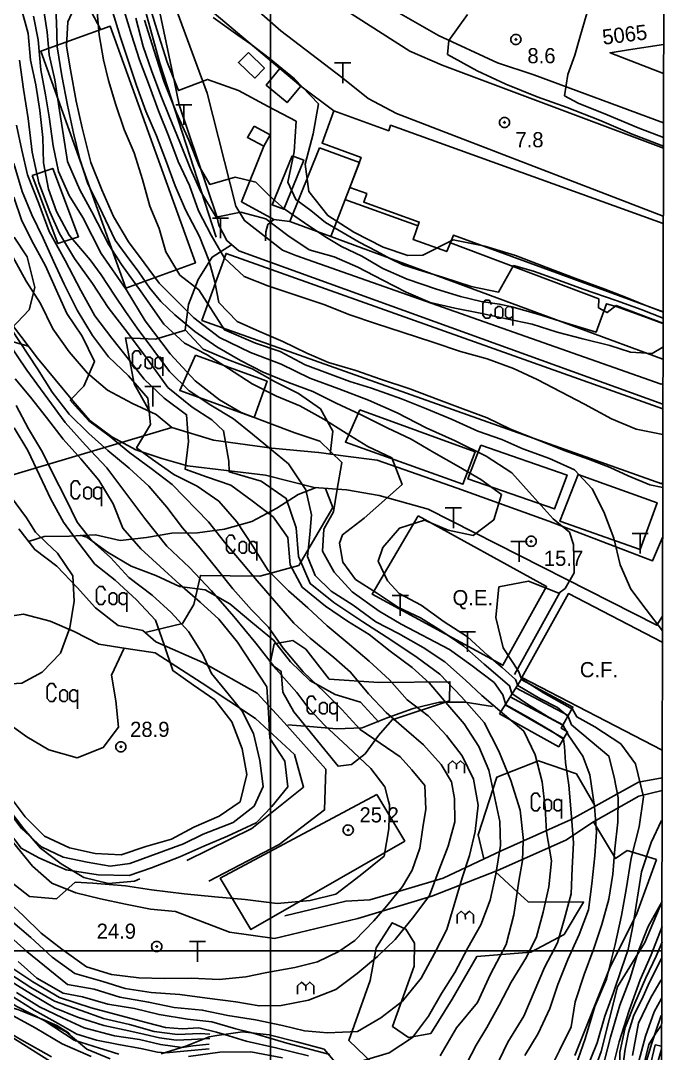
# Model space of a CAD drawing. Extents: x 555347 to 556479, y 8560498 to 8561653.
# Drawn here: x 556350.5 to 556478.4, y 8561179.7 to 8561384.2 of the extents above; entities that cross this region are included whole.
import ezdxf

# ---------------------------------------------------------------- set-up
doc = ezdxf.new("R2010")
doc.units = 0
doc.header["$MEASUREMENT"] = 0
for name, color, linetype in [('10', 24, 'CONTINUOUS'), ('12', 3, 'CONTINUOUS'), ('14', 3, 'CONTINUOUS'), ('17', 6, 'CONTINUOUS'), ('21', 4, 'CONTINUOUS'), ('30', 2, 'CONTINUOUS'), ('31', 255, 'CONTINUOUS'), ('37', 255, 'CONTINUOUS'), ('38', 255, 'CONTINUOUS'), ('4', 255, 'CONTINUOUS'), ('43', 212, 'CONTINUOUS'), ('44', 255, 'CONTINUOUS'), ('5', 1, 'CONTINUOUS'), ('50', 255, 'CONTINUOUS'), ('6', 2, 'CONTINUOUS'), ('7', 42, 'CONTINUOUS'), ('8', 212, 'CONTINUOUS')]:
    doc.layers.add(name, color=color, linetype=linetype)

# ---------------------------------------------------------------- blocks, each defined once
blk = doc.blocks.new('COD007', base_point=(556370.32, 8561240.38))
at = {"layer": '4'}
for points in [[(556370.316, 8561241.3956), (556370.5168, 8561241.3792), (556370.7156, 8561241.318), (556370.9212, 8561241.2012), (556371.1236, 8561241.0072), (556371.2452, 8561240.7848), (556371.3152, 8561240.5864), (556371.3332, 8561240.3828), (556371.314, 8561240.188), (556371.2436, 8561239.9836), (556371.1232, 8561239.7764), (556370.9232, 8561239.5776), (556370.718, 8561239.4492), (556370.5176, 8561239.396), (556370.3128, 8561239.3792), (556370.108, 8561239.3984), (556369.9132, 8561239.4596), (556369.7048, 8561239.5812), (556369.5112, 8561239.7812), (556369.3808, 8561239.9844), (556369.3248, 8561240.184), (556369.3128, 8561240.386), (556369.3268, 8561240.5876), (556369.38, 8561240.79), (556369.5116, 8561240.9964), (556369.7064, 8561241.1968), (556369.9148, 8561241.3292), (556370.1204, 8561241.3896)], [(556370.32, 8561240.18), (556370.12, 8561240.38), (556370.32, 8561240.58), (556370.52, 8561240.38)]]:
    blk.add_lwpolyline(points, close=True, dxfattribs=at)
blk = doc.blocks.new('COD141', base_point=(556437.78, 8561412.9))
at = {"layer": '30'}
blk.add_line((556440.78, 8561414.15), (556440.78, 8561410.4), dxfattribs=at)
blk.add_lwpolyline([(556436.53, 8561412.691667), (556436.03, 8561411.858333), (556435.28, 8561411.858333), (556434.78, 8561412.483333), (556434.78, 8561414.775), (556435.28, 8561415.4), (556436.03, 8561415.4), (556436.53, 8561414.566667)], dxfattribs=at)
for points in [[(556437.28, 8561413.733333), (556437.28, 8561412.275), (556437.78, 8561411.858333), (556438.405, 8561411.858333), (556438.78, 8561412.275), (556438.78, 8561413.733333), (556438.28, 8561414.15), (556437.78, 8561414.15)], [(556439.28, 8561413.733333), (556439.78, 8561414.15), (556440.28, 8561414.15), (556440.78, 8561413.733333), (556440.78, 8561412.275), (556440.28, 8561411.858333), (556439.78, 8561411.858333), (556439.28, 8561412.275)]]:
    blk.add_lwpolyline(points, close=True, dxfattribs=at)
blk = doc.blocks.new('COD140', base_point=(555924.61, 8561329.59))
at = {"layer": '30'}
blk.add_lwpolyline([(555923.01, 8561327.89), (555923.01, 8561329.59), (555923.81, 8561330.298333), (555924.607333, 8561329.587167), (555924.61, 8561328.74), (555924.607333, 8561329.587167), (555925.41, 8561330.298333), (555926.207333, 8561329.587167), (555926.21, 8561327.89)], dxfattribs=at)
blk = doc.blocks.new('COD013', base_point=(555984.05, 8561208.14))
at = {"layer": '50'}
for p, q in [((555985.645993, 8561212.14), (555982.445993, 8561212.14)), ((555984.0524, 8561212.1364), (555984.0524, 8561208.1444))]:
    blk.add_line(p, q, dxfattribs=at)

msp = doc.modelspace()

# ---------------------------------------------------------------- linework, layer by layer
at = {"layer": '10'}
for points in [[(556401.85, 8561374.71, 11.57), (556385.07, 8561388.89, 9.96), (556379.62, 8561393.06, 10.08), (556373.54, 8561392.14, 9.97), (556378.05, 8561375.77, 9.82), (556389.19, 8561341.34, 12.27)], [(556412.52, 8561366.32, 11.48), (556406.01, 8561371.19, 11.62)], [(556398.65, 8561359.33, 11.9), (556394.21, 8561348.33, 11.57), (556400.63, 8561344.83, 11.61)], [(556457.3, 8561270.91, 15.92), (556448.34, 8561254.73, 16.18)]]:
    msp.add_polyline3d(points, dxfattribs=at)
at = {"layer": '12'}
for points in [[(556477.74, 8561312.35), (556477.39, 8561312.22), (556404.99, 8561337.66), (556402.34, 8561338.73), (556394.79, 8561344.6), (556393.12, 8561347.43), (556387.4, 8561369.84), (556378.49, 8561394.03), (556379.9, 8561396.82), (556382.97, 8561398.74), (556390.74, 8561392.16), (556402.01, 8561382.18), (556414.3, 8561372.79), (556419.33, 8561368.79), (556424.92, 8561365.8), (556477.81, 8561345.47)], [(556477.84, 8561363.93), (556452.15, 8561373.43), (556444.97, 8561375.85), (556433.28, 8561381.26), (556421.7, 8561387.84)], [(556414.23, 8561386.67), (556427.6, 8561378.17), (556433.97, 8561375.4), (556477.83, 8561358.94)], [(556477.86, 8561373.75), (556467.29, 8561377.82), (556470.92, 8561378.39), (556477.88, 8561379.45)], [(556477.75, 8561317.16), (556411.93, 8561341.45)], [(556477.64, 8561266.25), (556476.57, 8561264.46), (556431.25, 8561287.42), (556421.53, 8561290.17), (556415.04, 8561291.27), (556408.61, 8561291.73)]]:
    msp.add_lwpolyline(points, dxfattribs=at)
for points in [[(556377.26, 8561389.6, 8.73), (556380.87, 8561372.35, 8.88), (556381.89, 8561367.52, 9.1), (556389.34, 8561345.42, 10.88), (556389.72, 8561343.69, 11.1), (556391.29, 8561340.65, 11.37), (556393.68, 8561338.61, 0), (556477.73, 8561308.22, 0)], [(556414.69, 8561348.75, 7.86), (556429.06, 8561343.62, 7.86)], [(556435.62, 8561340.21, 8.58), (556465.02, 8561329.08, 10.07), (556464.96, 8561327.33, 10.66), (556466.7, 8561326.38, 10.74), (556468.47, 8561327.8, 10.74), (556477.76, 8561324.26, 0)], [(556409.56, 8561298.66, 18.2), (556414.85, 8561297.97, 17.9), (556421.13, 8561297.14, 17.76), (556436.97, 8561291.62, 16.2), (556455.11, 8561285.07, 16.16), (556475.67, 8561277.2, 14.67), (556477.68, 8561281.86, 0)]]:
    msp.add_polyline3d(points, dxfattribs=at)
at = {"layer": '14'}
for points in [[(556477.58, 8561234.25), (556472.92, 8561233.36), (556459.54, 8561226.01), (556445.67, 8561219.81), (556434.19, 8561214.37), (556423.77, 8561211.26), (556419.67, 8561210.07), (556414.93, 8561209.8), (556402.82, 8561206.91)], [(556477.57, 8561231.72), (556472.95, 8561230.6), (556464, 8561225.5), (556458.5, 8561221.92), (556444.98, 8561215.92), (556431.96, 8561210.82), (556417.28, 8561206.41), (556400.76, 8561202.42), (556391.88, 8561203.66), (556381.17, 8561207.79), (556376.18, 8561208.25), (556371.25, 8561209.22), (556366.3, 8561210.31), (556361.4, 8561211.49), (556356.63, 8561213.41), (556352.8, 8561216.75), (556349.04, 8561221.4)], [(556477.53, 8561209.65), (556474.15, 8561201.61), (556468.76, 8561192.86), (556465.48, 8561180.03), (556457.6, 8561158.33), (556450.55, 8561147.36), (556446.4, 8561140.83)]]:
    msp.add_lwpolyline(points, dxfattribs=at)
for points in [[(556319.86, 8561407.8, 24.9), (556325.57, 8561407.75, 23.67), (556330.69, 8561408.26, 22.59), (556335.81, 8561408.19, 21.92), (556341.03, 8561407.76, 20.79), (556346.15, 8561406.11, 19.14), (556350.7, 8561403.58, 17.7), (556354.66, 8561400.15, 16.09), (556358.4, 8561396.18, 15.22), (556361.72, 8561391.69, 15.09), (556363.81, 8561387.15, 14.87), (556366.34, 8561382.4, 14.1)], [(556411.78, 8561298.37, 17.73), (556412.3, 8561302.86, 17.06), (556409.88, 8561307.33, 16.37), (556405.55, 8561310.34, 16.56), (556400.8, 8561312.72, 16.56), (556396.36, 8561315.21, 16.26), (556391.48, 8561317.1, 16.22), (556386.62, 8561319.14, 16.06), (556383.04, 8561322.98, 15.86), (556383.7, 8561327.99, 15.5), (556385.61, 8561332.93, 14.39), (556388.42, 8561337.37, 13.15), (556392.26, 8561339.82, 12.4)], [(556348.89, 8561337.43, 24.78), (556351.55, 8561332.57, 24.44), (556354.41, 8561328.17, 23.64), (556356.84, 8561323.19, 23.42), (556360.07, 8561318.57, 23.24), (556363.71, 8561314.39, 23.04), (556367.68, 8561311.04, 22.63), (556372.6, 8561308.35, 22.1), (556377.3, 8561306.19, 21.93), (556380.41, 8561303.61, 22.13), (556329.56, 8561288.52, 28.97)], [(556408.61, 8561291.73, 18.48), (556398.97, 8561294.21, 19.98), (556383.5, 8561296.03, 20.54), (556378.45, 8561297.5, 21.44), (556373.29, 8561299.18, 21.74), (556368.51, 8561301.79, 22.32), (556364.2, 8561305.01, 22.79), (556360.77, 8561308.9, 23.2), (556357.27, 8561313.13, 23.54), (556353.82, 8561317.38, 23.67), (556350.48, 8561321.73, 23.84), (556347.36, 8561325.8, 24.02)], [(556409.49, 8561298.67, 20.54), (556400.21, 8561299.54, 19.74), (556388.68, 8561301.09, 21.16), (556380.41, 8561303.61, 22.13)], [(556352, 8561281.07, 29.1), (556355.1, 8561282, 28.74), (556360.14, 8561282.12, 27.95), (556365.3, 8561282.34, 27.17), (556370.21, 8561281.23, 26.34), (556375.38, 8561281.84, 25.53), (556380.44, 8561282.68, 24.5), (556385.51, 8561282.76, 24.24), (556390.84, 8561283.49, 22.23), (556396.28, 8561285, 20.92), (556401.22, 8561287.64, 20.49), (556405.46, 8561290.38, 19.9), (556409.04, 8561291.74, 17.86)], [(556350.1, 8561283.55, 29.19), (556353.26, 8561279.44, 29.15), (556357.63, 8561276.14, 29.02), (556361.63, 8561271.92, 28.93), (556365.29, 8561267.89, 28.77), (556369.78, 8561264.43, 28.57), (556374.7, 8561263.39, 28.34), (556377.28, 8561261.18, 28.4), (556386.57, 8561257.09, 28.17), (556397.31, 8561251.02, 27.05), (556402.68, 8561245.18, 26.11), (556410.92, 8561235.93, 25.66), (556410.69, 8561227.89, 25.26), (556401.68, 8561221.05, 25.04), (556387.73, 8561213.78, 24.92)], [(556421.45, 8561245.26, 22.52), (556417.84, 8561249.21, 23.03), (556412.78, 8561250.77, 23.92), (556407.76, 8561253.51, 24.43), (556403.95, 8561257.24, 24.75), (556400.56, 8561261.49, 25.09), (556396.11, 8561265.23, 25.38), (556391.94, 8561268.68, 25.33), (556387.03, 8561271.44, 25.62), (556381.95, 8561272.11, 26.32), (556377.22, 8561274.31, 26.5), (556372.37, 8561276.17, 26.92), (556367.68, 8561278.91, 27.1), (556363.59, 8561281.92, 27.15), (556362.24, 8561282.28, 26.87)], [(556345.66, 8561265.89, 29.29), (556351.03, 8561266.65, 29.17), (556356.34, 8561265.27, 29.13), (556361.09, 8561263.21, 29.12), (556365.92, 8561260.71, 29.03), (556371.37, 8561259.88, 28.39), (556377.1, 8561259.02, 28.22), (556386.46, 8561253.02, 27.35), (556396.98, 8561246.01, 26.67), (556404.75, 8561238.85, 25.94), (556406.52, 8561232.42, 25.31), (556396.25, 8561224.23, 25.35), (556383.36, 8561217.9, 25.85)], [(556443.96, 8561248.39, 18.96), (556438.58, 8561249.21, 20.28), (556433.49, 8561249.23, 21.1), (556428.26, 8561247.95, 22.74), (556423.07, 8561246.12, 23.62), (556418.11, 8561244.16, 24.95), (556413.09, 8561243.92, 24.9), (556407.71, 8561244.42, 25.55), (556403.41, 8561244.73, 25.85)], [(556374.06, 8561214.25, 25.46), (556373, 8561213.8, 25.3), (556367.85, 8561213.33, 25.32), (556362.95, 8561214.51, 25.39), (556358.46, 8561217.22, 25.52), (556354.38, 8561220.3, 25.8), (556351.08, 8561224.11, 26.18), (556348.06, 8561228.13, 26.79)]]:
    msp.add_polyline3d(points, dxfattribs=at)
at = {"layer": '17'}
msp.add_polyline3d([(556445.34, 8561246.92, 19.11), (556457.09, 8561240.38, 19.08), (556458.86, 8561243.35, 18.88), (556457.57, 8561244.1, 17.99), (556459.92, 8561248.24, 15.55), (556449.64, 8561253.7, 15.77)], close=True, dxfattribs=at)
for points in [[(556458.98, 8561246.58, 15.77), (556448.62, 8561252.09, 15.77)], [(556446.49, 8561248.73, 15.77), (556458.09, 8561242.06, 15.77)], [(556447.46, 8561250.26, 15.77), (556457.91, 8561244.69, 15.77)]]:
    msp.add_polyline3d(points, dxfattribs=at)
at = {"layer": '21'}
msp.add_lwpolyline([(556477.59, 8561239.71), (556449.8, 8561254.08), (556459.03, 8561270.72), (556477.63, 8561261.11)], dxfattribs=at)
msp.add_polyline3d([(556429.21, 8561286.11, 15.74), (556454.68, 8561272.13, 15.35), (556446.05, 8561256.53, 15.4), (556420.1, 8561270.64, 15.53)], close=True, dxfattribs=at)
at = {"layer": '30'}
msp.add_lwpolyline([(556375.16, 8561263.04), (556382.53, 8561264.83), (556384.75, 8561268.55), (556386.08, 8561274.33), (556397.86, 8561274.18), (556405.57, 8561276.28), (556412.35, 8561287.76), (556410.89, 8561291.57)], dxfattribs=at)
for points in [[(556403.8, 8561344.41, 12.3), (556400.63, 8561344.83, 11.61), (556399.42, 8561343.84, 11.61), (556399.02, 8561342.39, 11.62), (556399, 8561340.6, 11.66)], [(556352.01, 8561319.74, 24.04), (556346.61, 8561321.24, 25.67), (556338.85, 8561328.47, 27.94), (556335.26, 8561331.99, 28.32), (556330.22, 8561330.72, 29.48), (556325.84, 8561327.99, 29.65), (556322.16, 8561326.12, 29.55)], [(556383.14, 8561322.88, 16.85), (556377.19, 8561321.12, 18.25), (556371.23, 8561321.37, 20.1), (556372.94, 8561312.28, 21.7), (556375.41, 8561307.9, 21.97), (556376.14, 8561306.62, 21.68)], [(556370.99, 8561259.94, 28.95), (556368.48, 8561254.56, 29.04), (556369.32, 8561249.5, 29.08), (556369.85, 8561244.27, 29.17), (556366.84, 8561240.25, 29.25), (556361.63, 8561238.21, 29.25), (556356.06, 8561239.77, 29.24), (556351.66, 8561242.36, 29.12), (556347.44, 8561245.39, 29), (556342.9, 8561247.67, 28.94), (556340.99, 8561249.54, 28.63)], [(556442.23, 8561218.18, 21.21), (556441.13, 8561222.92, 22.84), (556444.83, 8561234.37, 22.81), (556453.07, 8561237.59, 21.25), (556460.62, 8561235.01, 19.56), (556464.32, 8561228.63, 16.81)], [(556464, 8561225.5, 16.54), (556468.35, 8561218.26, 16.49), (556470.67, 8561219.85, 16.36), (556476.47, 8561218.09, 15.96)], [(556476.47, 8561218.09, 15.96), (556472.58, 8561207.38, 15.06), (556467.25, 8561196.64, 15.59), (556460.29, 8561179.28, 15.67)], [(556423.54, 8561174.47, 19.8), (556415.49, 8561182.23, 22.57), (556419.71, 8561194.08, 23.11), (556420.93, 8561200.57, 0), (556424.09, 8561205.55, 23.43), (556426.77, 8561204.27, 0), (556428.5, 8561201.53, 0), (556428.48, 8561196.94, 22.54), (556424.14, 8561185, 22.18), (556427.33, 8561182.8, 0), (556431.74, 8561183.61, 21.46), (556435.95, 8561190.42, 0), (556440.89, 8561198.86, 21.31), (556451.59, 8561199.71, 20.24), (556458.15, 8561203.22, 19.48), (556462.04, 8561209.62, 19.96), (556451.01, 8561209.71, 20.77), (556448.09, 8561212.36, 20.96), (556444.48, 8561215.72, 20.96)]]:
    msp.add_polyline3d(points, dxfattribs=at)
msp.add_polyline3d([(556400.72, 8561260.79, 25.7), (556399.9, 8561256.91, 25.79), (556402.08, 8561255.3, 26), (556402.44, 8561251.19, 0), (556404.61, 8561247.3, 26.01), (556413.37, 8561236.54, 25.89), (556416.05, 8561236.9, 0), (556418.76, 8561239.01, 0), (556421.38, 8561242.63, 0), (556424.06, 8561245.74, 24.53), (556435.45, 8561249.48, 21.78), (556435.52, 8561253.27, 21.2), (556421.44, 8561253.11, 24.38), (556411.63, 8561253.76, 25.41), (556406.97, 8561259.75, 25.4), (556404.41, 8561261.46, 0)], close=True, dxfattribs=at)
at = {"layer": '31'}
for points in [[(556477.57, 8561201.7, 13.2), (556476.38, 8561198.93, 0), (556474.37, 8561194.63, 13.06), (556472.2, 8561189.61, 13.02), (556470.24, 8561184.81, 12.89), (556469.19, 8561179.83, 12.73), (556469.18, 8561174.63, 12.62)], [(556368.21, 8561178.57, 13.34), (556363.55, 8561180.51, 13.65), (556359.48, 8561183.91, 14.82), (556354.86, 8561186.39, 15.37), (556349.88, 8561188.33, 15.37), (556344.65, 8561189.78, 14.74), (556340.02, 8561192.43, 13.73), (556335.56, 8561195.92, 13.27), (556331.1, 8561198.77, 12.64), (556325.64, 8561199.78, 12.6), (556320.45, 8561200.68, 12.62), (556315.27, 8561199.49, 10.7), (556310.31, 8561198.86, 9.17)], [(556413.86, 8561176.67, 20.87), (556410.6, 8561180.51, 21.39), (556405.19, 8561181.94, 21.88), (556399.71, 8561183.37, 21.7), (556394.41, 8561183.93, 21.09), (556389.33, 8561183.2, 19.45), (556387.84, 8561182.97, 3.12), (556383.18, 8561181.11, 18.5), (556378.32, 8561179.6, 17)]]:
    msp.add_polyline3d(points, dxfattribs=at)
at = {"layer": '37'}
msp.add_polyline3d([(556421.07, 8561230.97, 25.11), (556390, 8561214.37, 25.12), (556396.11, 8561204.18, 25.03), (556426.59, 8561221.71, 24.99)], close=True, dxfattribs=at)
for points in [[(556310.31, 8561198.86, 9.17), (556314.14, 8561196.67, 4.37), (556319.49, 8561195.32, 4.37), (556324.75, 8561194.73, 4.34), (556330.19, 8561193.76, 4.27), (556334.97, 8561191.66, 3.93), (556338.92, 8561188.49, 3.54), (556343.02, 8561185.54, 3.45), (556347.77, 8561183.48, 3.19), (556352.27, 8561180.67, 2.87), (556356.91, 8561177.76, 2.88)], [(556473.68, 8561176.37, 7.36), (556474.93, 8561181.44, 7.36), (556476.33, 8561183.65, 0), (556477.48, 8561185.27, 0)]]:
    msp.add_polyline3d(points, dxfattribs=at)
at = {"layer": '43'}
for points in [[(556477.74, 8561312.35), (556477.39, 8561312.22), (556404.99, 8561337.66), (556402.34, 8561338.73), (556394.79, 8561344.6), (556393.12, 8561347.43), (556387.4, 8561369.84), (556378.49, 8561394.03), (556379.9, 8561396.82), (556382.97, 8561398.74), (556390.74, 8561392.16), (556402.01, 8561382.18), (556414.3, 8561372.79), (556419.33, 8561368.79), (556424.92, 8561365.8), (556477.81, 8561345.47)], [(556477.86, 8561373.75), (556467.29, 8561377.82), (556470.92, 8561378.39), (556477.88, 8561379.45)], [(556477.75, 8561317.16), (556411.93, 8561341.45)]]:
    msp.add_lwpolyline(points, dxfattribs=at)
for points in [[(556414.69, 8561348.75, 7.86), (556429.06, 8561343.62, 7.86)], [(556435.62, 8561340.21, 8.58), (556465.02, 8561329.08, 10.07), (556464.96, 8561327.33, 10.66), (556466.7, 8561326.38, 10.74), (556468.47, 8561327.8, 10.74), (556477.76, 8561324.26, 0)]]:
    msp.add_polyline3d(points, dxfattribs=at)
at = {"layer": '44'}
msp.add_lwpolyline([(555346.52, 8560499.92), (555348.83, 8561651.9), (556478.43, 8561649.61), (556476.07, 8560497.63)], close=True, dxfattribs=at)
for points in [[(556400, 8561649.77), (556400, 8560497.78)], [(555347.92, 8561200), (556477.51, 8561200)]]:
    msp.add_lwpolyline(points, dxfattribs=at)
at = {"layer": '5'}
for points in [[(556362.37, 8561389.66, 15), (556359.78, 8561383.94, 15), (556359.56, 8561379.14, 15), (556360.34, 8561374.47, 15), (556361.43, 8561368.25, 15), (556362.67, 8561362.97, 15), (556364.38, 8561356.12, 15), (556366.56, 8561350.68, 15), (556368.89, 8561345.39, 15), (556371.85, 8561340.41, 15), (556374.96, 8561336.22, 15), (556377.91, 8561332.17, 15), (556384.76, 8561325.33, 15), (556389.89, 8561321.44, 15), (556396.03, 8561318.47, 15), (556402.11, 8561316.16, 15), (556407.78, 8561313.41, 15), (556413.52, 8561311.29, 15), (556419.43, 8561309.05, 15), (556425.11, 8561306.49, 15), (556430.83, 8561303.53, 15), (556436.55, 8561300.95, 15), (556442.75, 8561297.92, 15), (556447.8, 8561294.63, 15), (556451.84, 8561290.12, 15), (556455.97, 8561285.56, 15), (556459.25, 8561282.87, 15), (556460, 8561280.44, 15), (556460.16, 8561275, 15), (556460.17, 8561274.87, 15), (556458.39, 8561271.76, 15), (556457.11, 8561270.78, 15), (556451.12, 8561273.22, 15), (556445.23, 8561272.06, 15), (556444.64, 8561265.97, 15), (556446.11, 8561260, 15), (556449.14, 8561255.35, 15), (556449.7, 8561253.87, 15), (556454.05, 8561251.07, 15), (556459.84, 8561247.87, 15), (556460.67, 8561246.3, 15), (556464.28, 8561244.35, 15), (556469.4, 8561240.99, 15), (556472.31, 8561237, 15), (556473.93, 8561230.46, 15)], [(556477.71, 8561324.24, 10), (556473.99, 8561325.63, 10), (556468.51, 8561327.61, 10), (556466.54, 8561328.12, 10), (556464.54, 8561322.53, 10), (556458.44, 8561324.36, 10), (556452.95, 8561326.07, 10), (556447.79, 8561327.52, 10), (556445.35, 8561328.05, 10), (556441.73, 8561328.54, 10), (556437.62, 8561329.53, 10), (556432.85, 8561331.01, 10), (556427.09, 8561332.99, 10), (556422.21, 8561335.09, 10), (556418.06, 8561337.53, 10), (556414.04, 8561339.49, 10), (556410.74, 8561341.44, 10), (556406.72, 8561344.12, 10), (556402.69, 8561346.93, 10), (556399.76, 8561349.49, 10), (556397.08, 8561352.17, 10), (556392.96, 8561353.19, 10), (556387.93, 8561351.75, 10), (556385.86, 8561355.34, 10), (556383.82, 8561360.55, 10), (556381.34, 8561365.96, 10), (556378.86, 8561372.21, 10), (556376.89, 8561378.18, 10), (556375, 8561384.27, 10)], [(556350.23, 8561376.34, 20), (556351.01, 8561370.59, 20), (556351.94, 8561364.83, 20), (556352.72, 8561358.14, 20), (556354.06, 8561352.06, 20), (556356.22, 8561346.3, 20), (556358.14, 8561342.06, 20), (556361.1, 8561337.1, 20), (556364.72, 8561332.16, 20), (556367.81, 8561327.35, 20), (556371.81, 8561322.19, 20), (556375.71, 8561316.94, 20), (556379.66, 8561311.55, 20), (556384.47, 8561307.65, 20), (556388.33, 8561305.11, 20), (556390.69, 8561302.96, 20), (556391.73, 8561296.98, 20), (556391.76, 8561294.85, 20), (556398.13, 8561293.02, 20), (556403.06, 8561289.57, 20), (556405.07, 8561283.73, 20), (556405.5, 8561278.06, 20), (556407.82, 8561272.7, 20), (556412.54, 8561268.94, 20), (556418.28, 8561265.13, 20), (556423.82, 8561261.58, 20), (556429.02, 8561258.06, 20), (556433.56, 8561254.8, 20), (556437.82, 8561250.3, 20), (556442.3, 8561245.18, 20), (556445.26, 8561239.5, 20), (556447.58, 8561233.74, 20), (556449.45, 8561227.83, 20), (556450.1, 8561221.86, 20), (556450.05, 8561221.76, 20), (556449.92, 8561217.87, 20)], [(556347.98, 8561320.46, 25), (556351.66, 8561314.94, 25), (556359.26, 8561304.62, 25), (556363.34, 8561300.14, 25), (556367.56, 8561295.6, 25), (556371.32, 8561290.63, 25), (556375.1, 8561285.61, 25), (556379.44, 8561280.13, 25), (556383.94, 8561275.91, 25), (556388.25, 8561271.3, 25), (556392.7, 8561266.16, 25), (556397.06, 8561260.89, 25), (556401.12, 8561255.76, 25), (556405.18, 8561251.14, 25), (556407.55, 8561247.96, 25), (556410.73, 8561244.62, 25)], [(556262.62, 8561248.21, 10), (556268.34, 8561245.31, 10), (556274.57, 8561243.31, 10), (556280.27, 8561241.5, 10), (556286.25, 8561239.63, 10), (556291.65, 8561237.18, 10), (556297.67, 8561233.86, 10), (556300.49, 8561231.5, 10), (556302.14, 8561228.28, 10), (556304.18, 8561221.99, 10), (556305.45, 8561215.55, 10), (556307.6, 8561208.14, 10), (556310.22, 8561204.13, 10), (556310.16, 8561203.92, 10), (556317, 8561199.94, 10), (556321.16, 8561199.24, 10), (556326.13, 8561197.94, 10), (556331.31, 8561196.4, 10), (556336.87, 8561193.71, 10), (556342.43, 8561190.67, 10), (556347.66, 8561187.81, 10), (556353.33, 8561184.73, 10), (556358.68, 8561181.56, 10), (556364.41, 8561179.05, 10)], [(556410.73, 8561244.62, 25), (556415.24, 8561240.43, 25), (556419.84, 8561236.09, 25), (556422.64, 8561232.45, 25), (556423.36, 8561229.6, 25), (556423.57, 8561228.92, 25), (556423.4, 8561224.16, 25), (556422.5, 8561218.75, 25), (556417.73, 8561214.89, 25), (556412.9, 8561211.19, 25), (556407.85, 8561209.95, 25), (556401.29, 8561209.38, 25), (556394.94, 8561210.14, 25), (556388.95, 8561210.68, 25), (556382.85, 8561211.26, 25), (556376.38, 8561212.06, 25), (556371.26, 8561212.86, 25), (556364.77, 8561213.35, 25), (556361.24, 8561213.57, 25), (556357.55, 8561210.28, 25), (556352.19, 8561210.75, 25), (556347.57, 8561214.37, 25)], [(556473.93, 8561230.46, 15), (556473.04, 8561224.52, 15), (556471.44, 8561218.34, 15), (556470.45, 8561212.11, 15), (556469.51, 8561206.98, 15), (556468.27, 8561201.23, 15), (556466.56, 8561194.38, 15), (556464.23, 8561188.94, 15), (556462.36, 8561182.56, 15), (556460.49, 8561177.28, 15)], [(556294.27, 8561226.67, 5), (556296.24, 8561224.7, 5), (556298.69, 8561220.69, 5), (556300.85, 8561213.61, 5), (556302.92, 8561207.53, 5), (556305.83, 8561201.52, 5), (556310.51, 8561196.86, 5), (556316.75, 8561195.71, 5), (556322.03, 8561194.99, 5), (556328.15, 8561193.62, 5), (556334.56, 8561191.25, 5), (556337.65, 8561189.51, 5), (556344.99, 8561185.56, 5), (556350.68, 8561182.32, 5), (556356.55, 8561178.97, 5)], [(556449.92, 8561217.87, 20), (556449.21, 8561213.77, 20), (556448.19, 8561207.09, 20), (556446.7, 8561201.26, 20), (556443.56, 8561195.36, 20), (556441.03, 8561189.74, 20), (556436.85, 8561184.7, 20), (556433.58, 8561179.21, 20)], [(556407.5, 8561179.16, 20), (556401.04, 8561180.8, 20), (556395.16, 8561182.11, 20), (556390.87, 8561183.44, 20), (556389.27, 8561183.87, 20), (556385.74, 8561184.7, 20), (556382.5, 8561184.55, 20), (556379.19, 8561184.77, 20), (556375.59, 8561185.7, 20), (556364.42, 8561188.67, 20), (556358.14, 8561190.76, 20), (556352.85, 8561193.83, 20), (556347.93, 8561197.16, 20), (556342.39, 8561201.22, 20), (556338.09, 8561205.52, 20), (556333.29, 8561210.17, 20), (556328.75, 8561214.61, 20), (556326.2, 8561217.24, 20), (556325.71, 8561217.79, 20)], [(556369.9, 8561179.51, 15), (556367.6, 8561180.23, 15), (556366.1, 8561180.72, 15), (556361.08, 8561182.32, 15), (556355.11, 8561186.18, 15), (556349.68, 8561188.99, 15), (556344.29, 8561192.36, 15), (556338.53, 8561195.5, 15), (556335.78, 8561197.51, 15), (556332.76, 8561199.74, 15), (556327.47, 8561202.73, 15), (556322.69, 8561205.98, 15), (556318.52, 8561209, 15)], [(556471.71, 8561179.26, 10), (556472.94, 8561185.67, 10), (556475.29, 8561190.62, 10), (556477.41, 8561194.27, 10)], [(556354.7, 8561186.42, 15), (556357.64, 8561185.18, 15), (556359.91, 8561183.76, 15), (556361.43, 8561182.01, 15)], [(556402.32, 8561178.8, 15), (556396.06, 8561179.95, 15), (556389.96, 8561179.89, 15), (556383.72, 8561179.05, 15)]]:
    msp.add_polyline3d(points, dxfattribs=at)
at = {"layer": '6'}
for points in [[(556357.23, 8561389.25, 16), (556357.54, 8561383.96, 16), (556357.7, 8561378.98, 16), (556358.63, 8561373.23, 16), (556359.72, 8561367.48, 16), (556360.96, 8561361.88, 16), (556362.21, 8561356.74, 16), (556363.77, 8561351.85, 16), (556366.05, 8561347.39, 16), (556369.21, 8561340.73, 16), (556371.38, 8561337.77, 16), (556373.87, 8561334.35, 16), (556376.05, 8561331.24, 16), (556378.23, 8561328.6, 16), (556381.02, 8561325.95, 16), (556384.98, 8561322.61, 16), (556389.32, 8561319.61, 16), (556394.02, 8561316.88, 16), (556398.52, 8561314.57, 16), (556403.56, 8561312.54, 16), (556408.38, 8561310.73, 16), (556412.99, 8561308.44, 16), (556417.82, 8561306.19, 16), (556423.1, 8561303.53, 16), (556427.83, 8561301.33, 16), (556432.32, 8561298.7, 16), (556437.22, 8561295.87, 16), (556441.69, 8561293.34, 16), (556445.78, 8561290.33, 16), (556444.23, 8561285.34, 16), (556440.13, 8561282.25, 16), (556435.21, 8561283.29, 16), (556430.48, 8561285.24, 16), (556425.51, 8561283.7, 16), (556422.24, 8561279.86, 16), (556421.3, 8561277.12, 16), (556423.17, 8561273.23, 16), (556425.5, 8561270.74, 16), (556429.86, 8561268.41, 16), (556434.37, 8561265.14, 16), (556439.03, 8561262.19, 16), (556443.08, 8561258.46, 16), (556445.87, 8561256.09, 16), (556448.56, 8561253.7, 16), (556448.98, 8561252.54, 16), (556453.33, 8561249.94, 16), (556456.86, 8561248.18, 16), (556458.98, 8561246.41, 16), (556459.61, 8561244.74, 16), (556467.03, 8561238.55, 16), (556468.11, 8561234.35, 16), (556468.89, 8561230.31, 16), (556468.79, 8561225.43, 16), (556468.25, 8561220.19, 16), (556467.8, 8561215.16, 16), (556467.04, 8561210.2, 16), (556465.67, 8561205.22, 16), (556464.07, 8561200.44, 16), (556462.14, 8561195.28, 16), (556460.34, 8561189.87, 16), (556459.56, 8561184.94, 16), (556457.23, 8561180.23, 16), (556454.78, 8561175.38, 16)], [(556477.8, 8561325.3, 9), (556473.41, 8561326.96, 9), (556468.49, 8561328.74, 9), (556461.93, 8561330.99, 9), (556456.5, 8561333.01, 9), (556452.1, 8561334.6, 9), (556448.14, 8561335.69, 9), (556445.19, 8561330.45, 9), (556439.77, 8561331.56, 9), (556434.04, 8561333.39, 9), (556429.28, 8561334.85, 9), (556426.23, 8561335.83, 9), (556423.79, 8561337.05, 9), (556420.99, 8561338.51, 9), (556417.57, 8561340.34, 9), (556414.4, 8561342.17, 9), (556410.86, 8561344.24, 9), (556407.94, 8561346.56, 9), (556405.01, 8561348.76, 9), (556403.44, 8561352.2, 9), (556404.67, 8561358.21, 9), (556405.03, 8561364.26, 9), (556399.54, 8561367.2, 9), (556393.61, 8561370.38, 9), (556387.51, 8561372.54, 9), (556381.77, 8561370.35, 9), (556379.51, 8561375.96, 9), (556377.44, 8561382.43, 9), (556375.73, 8561388.04, 9)], [(556350.65, 8561386.45, 19), (556351.94, 8561381.63, 19), (556352.41, 8561376.34, 19), (556353.45, 8561371.49, 19), (556354.25, 8561366.4, 19), (556354.87, 8561361.05, 19), (556355, 8561356.01, 19), (556355.99, 8561350.83, 19), (556357.57, 8561346.39, 19), (556360.1, 8561341.68, 19), (556364.23, 8561336.84, 19), (556366.41, 8561333.88, 19), (556369.05, 8561329.84, 19), (556371.23, 8561326.57, 19), (556373.56, 8561323.31, 19), (556379.96, 8561314.7, 19), (556383.87, 8561310.86, 19), (556388.12, 8561308.04, 19), (556392.61, 8561305.34, 19), (556396.42, 8561302.31, 19), (556400.15, 8561299.2, 19), (556403.57, 8561296.4, 19), (556407, 8561291.27, 19), (556408.07, 8561286.35, 19), (556407.77, 8561282.41, 19), (556407.31, 8561278.05, 19), (556408.86, 8561274.32, 19), (556411.97, 8561271.21, 19), (556416.33, 8561268.41, 19), (556420.84, 8561265.14, 19), (556425.35, 8561262.81, 19), (556430.22, 8561260.07, 19), (556434.5, 8561257.21, 19), (556438.64, 8561253.55, 19), (556441.83, 8561250.53, 19), (556446.35, 8561246.73, 19), (556450.19, 8561243.46, 19), (556452.44, 8561238.79, 19), (556453.81, 8561233.42, 19), (556454.43, 8561228.29, 19), (556454.7, 8561223.54, 19), (556455.67, 8561217.82, 19), (556455.14, 8561212.66, 19), (556454.01, 8561207.61, 19), (556452.68, 8561202.73, 19), (556450.7, 8561198.74, 19), (556447.7, 8561193.77, 19), (556445.31, 8561189.21, 19), (556442.83, 8561184.83, 19), (556440.74, 8561181.32, 19), (556437.88, 8561175.84, 19)], [(556354.9, 8561387.07, 17), (556355.68, 8561381.94, 17), (556356.14, 8561377.43, 17), (556357.23, 8561372.45, 17), (556358.19, 8561366.38, 17), (556358.94, 8561361.41, 17), (556359.72, 8561356.28, 17), (556362.19, 8561350.69, 17), (556364.54, 8561346.32, 17), (556367.96, 8561339.79, 17), (556370.45, 8561335.9, 17), (556374.34, 8561330.46, 17), (556376.2, 8561327.82, 17), (556378.85, 8561324.09, 17), (556382.93, 8561320.34, 17), (556387.39, 8561318, 17), (556391.62, 8561315.29, 17), (556396.31, 8561312.24, 17), (556401.15, 8561309.81, 17), (556405.78, 8561307.91, 17), (556410.56, 8561305.24, 17), (556415, 8561302.51, 17), (556419.28, 8561299.83, 17), (556424.04, 8561297.59, 17), (556426.04, 8561292.35, 17), (556418.53, 8561285.69, 17), (556414.22, 8561282.39, 17), (556413.68, 8561280.7, 17), (556414.31, 8561276.96, 17), (556416.79, 8561273.54, 17), (556420.99, 8561270.9, 17), (556425.35, 8561267.94, 17), (556429.7, 8561265.92, 17), (556433.75, 8561263.43, 17), (556438.26, 8561260.32, 17), (556442.3, 8561256.75, 17), (556447.35, 8561252.48, 17), (556447.79, 8561250.97, 17), (556451.13, 8561248.69, 17), (556455.21, 8561246.16, 17), (556457.92, 8561244.76, 17), (556459.08, 8561242.54, 17), (556461.89, 8561238.55, 17), (556463.29, 8561234.82, 17), (556464.18, 8561228.54, 17), (556464.6, 8561223.54, 17), (556464.23, 8561218.8, 17), (556463.64, 8561213.23, 17), (556463.03, 8561208.07, 17), (556461.13, 8561203.2, 17), (556458.91, 8561198.25, 17), (556456.93, 8561193.31, 17), (556455.33, 8561188.54, 17), (556453, 8561183.64, 17), (556450.35, 8561179.26, 17)], [(556365.55, 8561386.63, 14), (556366.04, 8561381.36, 14), (556366.86, 8561376.43, 14), (556367.85, 8561372.31, 14), (556369.33, 8561367.54, 14), (556370.98, 8561362.61, 14), (556372.95, 8561358, 14), (556374.6, 8561352.73, 14), (556376.08, 8561347.47, 14), (556377.89, 8561343.02, 14), (556379.21, 8561338.42, 14), (556382, 8561333.81, 14), (556385.79, 8561330.85, 14), (556390.89, 8561322.95, 14), (556396.98, 8561320.32, 14), (556401.91, 8561318.67, 14), (556406.85, 8561316.04, 14), (556411.29, 8561314.39, 14), (556415.73, 8561312.75, 14), (556420.01, 8561311.43, 14), (556425.94, 8561309.29, 14), (556430.87, 8561307.32, 14), (556435.97, 8561305.18, 14), (556441.08, 8561302.87, 14), (556445.85, 8561301.23, 14), (556449.96, 8561299.42, 14), (556455.3, 8561297.51, 14), (556460.23, 8561295.22, 14), (556463.75, 8561291.46, 14), (556466.02, 8561286.93, 14), (556467.99, 8561281.72, 14), (556469.3, 8561276.39, 14), (556471.36, 8561271.63, 14), (556474.41, 8561267.58, 14), (556477.64, 8561263.38, 14)], [(556368.51, 8561386.46, 13), (556370.15, 8561381.03, 13), (556371.8, 8561376.1, 13), (556373.45, 8561371.33, 13), (556375.26, 8561366.23, 13), (556377.35, 8561361.37, 13), (556379.14, 8561356.66, 13), (556381.07, 8561351.49, 13), (556383.14, 8561346.74, 13), (556385.88, 8561341.43, 13), (556387.77, 8561336.74, 13), (556388.91, 8561332.49, 13), (556389.74, 8561328.38, 13), (556393.36, 8561324.59, 13), (556397.8, 8561322.62, 13), (556402.41, 8561320.65, 13), (556407.18, 8561318.34, 13), (556411.47, 8561316.52, 13), (556416.89, 8561314.92, 13), (556421.78, 8561313.16, 13), (556427.58, 8561311.27, 13), (556433.34, 8561309.13, 13), (556438.11, 8561307.32, 13), (556442.89, 8561305.51, 13), (556447.52, 8561303.27, 13), (556452.87, 8561301.16, 13), (556458.15, 8561299.07, 13), (556463.02, 8561297.36, 13), (556467.26, 8561295.71, 13), (556470.85, 8561294.07, 13), (556475.17, 8561292.28, 13), (556477.7, 8561291.76, 13)], [(556477.72, 8561302.22, 12), (556472.44, 8561303.26, 12), (556467.55, 8561305.34, 12), (556462.23, 8561308.22, 12), (556452.8, 8561313.15, 12), (556448.13, 8561315.27, 12), (556442.9, 8561317.21, 12), (556437.6, 8561318.66, 12), (556432.15, 8561320.55, 12), (556426.06, 8561322.47, 12), (556420.77, 8561324.23, 12), (556415.72, 8561325.94, 12), (556410.54, 8561327.98, 12), (556404.98, 8561329.85, 12), (556399.44, 8561331.69, 12), (556394.77, 8561333.49, 12), (556390.84, 8561337.12, 12), (556388.21, 8561341.7, 12), (556385.69, 8561346.55, 12), (556383.95, 8561351.54, 12), (556381.7, 8561356.28, 12), (556379.81, 8561361.23, 12), (556377.75, 8561366.3, 12), (556376, 8561371.23, 12), (556373.99, 8561376.41, 12), (556372.42, 8561381.35, 12), (556370.98, 8561386.14, 12)], [(556462.66, 8561385.61, 9), (556461.3, 8561380.82, 9), (556460.26, 8561377.35, 9), (556458.92, 8561373.5, 9), (556458.25, 8561369.31, 9), (556460.98, 8561367.85, 9), (556466.7, 8561365.53, 9), (556472.81, 8561362.93, 9), (556477.84, 8561361.04, 9)], [(556353.03, 8561385.05, 18), (556353.96, 8561380.38, 18), (556354.43, 8561374.47, 18), (556355.36, 8561369.5, 18), (556356.14, 8561365.14, 18), (556356.92, 8561359.39, 18), (556357.93, 8561354.33, 18), (556360.1, 8561349.53, 18), (556362.79, 8561345.2, 18), (556366.41, 8561338.08, 18), (556371.38, 8561330.93, 18), (556375.11, 8561324.71, 18), (556380.09, 8561318.18, 18), (556385.07, 8561312.89, 18), (556389.84, 8561309.11, 18), (556394.17, 8561306.6, 18), (556399.74, 8561304.47, 18), (556404.82, 8561302.55, 18), (556409.77, 8561300.9, 18), (556414.13, 8561296.71, 18), (556413.1, 8561291.03, 18), (556412.44, 8561286.92, 18), (556410.57, 8561283.5, 18), (556410.26, 8561279.14, 18), (556412.59, 8561274.94, 18), (556416.17, 8561271.05, 18), (556421.48, 8561267.24, 18), (556425.87, 8561264.65, 18), (556435.47, 8561259.66, 18), (556439.7, 8561256.64, 18), (556444.29, 8561253.09, 18), (556446.04, 8561250.7, 18), (556446.61, 8561248.69, 18), (556451.09, 8561246.2, 18), (556455.83, 8561243.39, 18), (556458.05, 8561241.91, 18), (556458.21, 8561240.47, 18), (556458.45, 8561237.26, 18), (556459.09, 8561232.8, 18), (556459.65, 8561226.52, 18), (556460.05, 8561221.37, 18), (556459.74, 8561216.32, 18), (556459.55, 8561211.29, 18), (556458.25, 8561206.37, 18), (556456.83, 8561201.54, 18), (556454.26, 8561196.71, 18), (556452.26, 8561191.88, 18), (556450.19, 8561187.06, 18), (556447.04, 8561181.91, 18), (556444.48, 8561176.65, 18)], [(556477.75, 8561319.5, 11), (556475.62, 8561318.25, 11), (556471.29, 8561318.55, 11), (556467.24, 8561319.86, 11), (556461.89, 8561321.21, 11), (556456.76, 8561322.53, 11), (556451.83, 8561324.07, 11), (556446.77, 8561325.13, 11), (556441.54, 8561326.24, 11), (556436.54, 8561327.22, 11), (556431.64, 8561328.4, 11), (556426.85, 8561330.43, 11), (556422.25, 8561332.79, 11), (556417.28, 8561335.38, 11), (556412.61, 8561337.42, 11), (556407.66, 8561338.83, 11), (556403.41, 8561341.64, 11), (556399.04, 8561344.94, 11), (556394.11, 8561346.23, 11), (556389.19, 8561345.3, 11), (556386.12, 8561350.43, 11), (556384.14, 8561354.87, 11), (556382, 8561360.14, 11), (556379.86, 8561365.24, 11), (556378.22, 8561369.35, 11), (556376.41, 8561374.29, 11), (556374.76, 8561379.06, 11), (556373.28, 8561384.65, 11)], [(556477.89, 8561326.44, 8), (556474.06, 8561327.92, 8), (556470.3, 8561329.45, 8), (556466.22, 8561330.98, 8), (556460.3, 8561333.18, 8), (556454.56, 8561335.36, 8), (556448.54, 8561337.69, 8), (556442.45, 8561339.5, 8), (556436.18, 8561340.77, 8), (556430.15, 8561337.73, 8), (556427.21, 8561337.66, 8), (556422.33, 8561339.36, 8), (556416.48, 8561342.29, 8), (556411.35, 8561345.59, 8), (556407.57, 8561350.34, 8), (556406.85, 8561355.77, 8), (556408.44, 8561361.8, 8), (556409.47, 8561367.73, 8), (556404.76, 8561372.67, 8), (556399.73, 8561376.78, 8), (556396.1, 8561379.5, 8), (556393.51, 8561381.33, 8), (556388.59, 8561384.84, 8)], [(556438.99, 8561385.39, 8), (556435.29, 8561380.24, 8), (556435.07, 8561377.49, 8), (556440.92, 8561374.25, 8), (556446.6, 8561371.64, 8), (556452.82, 8561369.07, 8), (556458.79, 8561366.99, 8), (556465.2, 8561364.5, 8), (556471.68, 8561361.68, 8), (556477.34, 8561359.5, 8), (556477.84, 8561359.33, 8)], [(556418.38, 8561178.29, 21), (556423.49, 8561179.8, 21), (556428.15, 8561182.81, 21), (556431.29, 8561187.06, 21), (556433.85, 8561191.5, 21), (556436.54, 8561195.66, 21), (556439.1, 8561200.6, 21), (556441.63, 8561205.14, 21), (556443.53, 8561210.02, 21), (556444.64, 8561215.18, 21), (556445.58, 8561220.86, 21), (556445.4, 8561225.59, 21), (556443.23, 8561235.77, 21), (556441.26, 8561240.46, 21), (556438.34, 8561244.95, 21), (556434.7, 8561249.19, 21), (556431.41, 8561253.06, 21), (556428.06, 8561256.06, 21), (556423.66, 8561259.34, 21), (556419.5, 8561262.62, 21), (556415.26, 8561265.26, 21), (556410.86, 8561268.22, 21), (556406.22, 8561271.98, 21), (556403.9, 8561276.42, 21), (556403.42, 8561281.83, 21), (556400.48, 8561285.91, 21), (556396.35, 8561289.07, 21), (556392.1, 8561292.21, 21), (556387.29, 8561293.84, 21), (556383.08, 8561295.36, 21), (556383.73, 8561300.87, 21), (556383.35, 8561306.15, 21), (556378.87, 8561309.43, 21), (556374.94, 8561313.18, 21), (556371.82, 8561317.18, 21), (556368.54, 8561321.34, 21), (556365.18, 8561325.74, 21), (556362.38, 8561330.78, 21), (556359.26, 8561336.7, 21), (556356.14, 8561342.46, 21), (556354.06, 8561347.98, 21), (556351.81, 8561353.68, 21), (556350.7, 8561358.54, 21), (556349.62, 8561363.47, 21)], [(556347.87, 8561203.3, 22), (556351.66, 8561199.82, 22), (556359.74, 8561193.34, 22), (556365.05, 8561192.41, 22), (556370.14, 8561190.78, 22), (556375.82, 8561189.82, 22), (556380.85, 8561188.76, 22), (556386.45, 8561188.24, 22), (556391.51, 8561187.19, 22), (556397.02, 8561186.3, 22), (556402.38, 8561185.18, 22), (556406.7, 8561184.14, 22), (556411.26, 8561183.74, 22), (556417.2, 8561184.03, 22), (556421.81, 8561186.69, 22), (556426.16, 8561190.03, 22), (556429.84, 8561194.57, 22), (556432.45, 8561199.42, 22), (556434.94, 8561204.22, 22), (556436.38, 8561209.1, 22), (556437.98, 8561214.46, 22), (556439.42, 8561218.84, 22), (556440.54, 8561223.58, 22), (556441.1, 8561228.86, 22), (556440.22, 8561233.98, 22), (556437.98, 8561238.62, 22), (556434.86, 8561242.62, 22), (556431.19, 8561246.49, 22), (556427.06, 8561249.72, 22), (556423.56, 8561253.62, 22), (556419.5, 8561257.34, 22), (556415.18, 8561261.02, 22), (556411.2, 8561264.35, 22), (556407.4, 8561267.9, 22), (556403.54, 8561271.27, 22), (556399.48, 8561275.32, 22), (556396.45, 8561280.09, 22), (556393.29, 8561284.95, 22), (556389.71, 8561289.04, 22), (556385.47, 8561292, 22), (556380.83, 8561294.33, 22), (556376.62, 8561297.25, 22), (556373.42, 8561299.6, 22), (556376.21, 8561304.22, 22), (556375.68, 8561309.45, 22), (556371.85, 8561313.87, 22), (556367.9, 8561317.61, 22), (556364.73, 8561321.83, 22), (556361.66, 8561326.86, 22), (556359.1, 8561331.98, 22), (556356.95, 8561336.58, 22), (556354.94, 8561341.1, 22), (556352.7, 8561345.74, 22), (556350.78, 8561350.38, 22), (556349.1, 8561355.9, 22)], [(556348.46, 8561206.06, 23), (556352.46, 8561202.62, 23), (556356.7, 8561198.7, 23), (556361.18, 8561195.5, 23), (556366.75, 8561193.91, 23), (556371.18, 8561192.54, 23), (556376.3, 8561191.74, 23), (556381.98, 8561191.34, 23), (556387.42, 8561190.62, 23), (556393.1, 8561189.9, 23), (556397.74, 8561189.1, 23), (556402.06, 8561189.18, 23), (556407.5, 8561190.22, 23), (556412.94, 8561192.3, 23), (556417.13, 8561195.52, 23), (556421.18, 8561198.86, 23), (556424.7, 8561202.22, 23), (556428.38, 8561206.78, 23), (556431.5, 8561210.94, 23), (556433.42, 8561216.06, 23), (556435.18, 8561220.7, 23), (556436.54, 8561225.5, 23), (556436.46, 8561230.14, 23), (556435.82, 8561233.42, 23), (556433.82, 8561236.86, 23), (556430.3, 8561240.78, 23), (556426.94, 8561243.66, 23), (556422.89, 8561247.15, 23), (556419.4, 8561250.87, 23), (556415.84, 8561255.17, 23), (556412.54, 8561258.06, 23), (556407.82, 8561261.9, 23), (556404.62, 8561264.86, 23), (556400.78, 8561269.26, 23), (556397.34, 8561273.26, 23), (556394.22, 8561276.94, 23), (556390.86, 8561280.94, 23), (556387.66, 8561284.94, 23), (556380.46, 8561292.3, 23), (556376.32, 8561295.49, 23), (556372.1, 8561298.59, 23), (556367.99, 8561301.96, 23), (556363.94, 8561304.93, 23), (556361.26, 8561307.9, 23), (556360.3, 8561309.02, 23), (556362.98, 8561311.8, 23), (556365.09, 8561316.72, 23), (556362.67, 8561321.7, 23), (556359.64, 8561326.22, 23), (556357.58, 8561330.78, 23), (556355.35, 8561335.61, 23), (556353.02, 8561339.98, 23), (556350.7, 8561344.54, 23), (556349.1, 8561349.26, 23)], [(556349.18, 8561341.34, 24), (556351.74, 8561337.42, 24), (556353.26, 8561331.34, 24), (556352.13, 8561326.92, 24), (556348.55, 8561323.16, 24), (556353.82, 8561315.26, 24), (556356.7, 8561310.62, 24), (556360.09, 8561306.23, 24), (556363.97, 8561302.42, 24), (556367.75, 8561299.06, 24), (556371.96, 8561295.56, 24), (556375.83, 8561292.01, 24), (556379.4, 8561287.85, 24), (556382.56, 8561283.74, 24), (556386.01, 8561279.74, 24), (556389.42, 8561275.58, 24), (556392.54, 8561271.66, 24), (556396.22, 8561267.5, 24), (556399.58, 8561264.06, 24), (556402.46, 8561259.9, 24), (556406.46, 8561255.26, 24), (556410.7, 8561251.18, 24), (556414.14, 8561247.74, 24), (556417.75, 8561243.84, 24), (556425.66, 8561238.38, 24), (556427.98, 8561235.82, 24), (556430.54, 8561232.7, 24), (556430.78, 8561228.06, 24), (556430.14, 8561224.38, 24), (556429.58, 8561220.3, 24), (556428.06, 8561215.98, 24), (556426.14, 8561212.7, 24), (556423.02, 8561208.86, 24), (556420.46, 8561205.9, 24), (556416.7, 8561202.06, 24), (556413.5, 8561199.82, 24), (556409.26, 8561197.82, 24), (556404.78, 8561196.7, 24), (556399.26, 8561195.66, 24), (556395.1, 8561194.86, 24), (556389.82, 8561194.3, 24), (556384.3, 8561194.54, 24), (556378.99, 8561194.49, 24), (556373.9, 8561194.62, 24), (556368.44, 8561195.27, 24), (556363.51, 8561196.81, 24), (556358.62, 8561200.3, 24), (556354.54, 8561203.5, 24), (556350.97, 8561206.95, 24), (556347.26, 8561210.38, 24)], [(556347, 8561224.98, 26), (556350.53, 8561220.3, 26), (556354.07, 8561218.41, 26), (556359.5, 8561216.01, 26), (556365.81, 8561215, 26), (556371.99, 8561214.88, 26), (556376.41, 8561216.39, 26), (556382.02, 8561218.62, 26), (556386.76, 8561220.68, 26), (556391.44, 8561222.7, 26), (556397.12, 8561225.35, 26), (556400.25, 8561228.57, 26), (556403.39, 8561232.49, 26), (556402.83, 8561237.52, 26), (556399.84, 8561242.07, 26), (556399.61, 8561247.15, 26), (556399.25, 8561252.26, 26), (556393.46, 8561261.12, 26), (556389.75, 8561265.69, 26), (556386.04, 8561269.05, 26), (556382.02, 8561272.55, 26), (556378.14, 8561276.11, 26), (556374.26, 8561279.59, 26), (556370.72, 8561283.71, 26), (556368.77, 8561288.49, 26), (556365.98, 8561293.19, 26), (556362.41, 8561297.43, 26), (556358.91, 8561301.33, 26), (556355.6, 8561305.63, 26), (556352.4, 8561309.61, 26), (556349.38, 8561313.23, 26)], [(556347.24, 8561228.7, 27), (556350.6, 8561224.24, 27), (556354.57, 8561220.56, 27), (556358.87, 8561218.54, 27), (556363.66, 8561217.53, 27), (556368.21, 8561216.77, 27), (556372.12, 8561217.27, 27), (556382.72, 8561221.19, 27), (556386.64, 8561223.08, 27), (556392.56, 8561225.41, 27), (556396.75, 8561228.63, 27), (556398.51, 8561232.55, 27), (556397.84, 8561237.7, 27), (556396.61, 8561243.03, 27), (556394.34, 8561247.45, 27), (556391.56, 8561250.86, 27), (556388.28, 8561254.89, 27), (556386.48, 8561258.77, 27), (556383.74, 8561263.2, 27), (556380.32, 8561267.01, 27), (556376.51, 8561270.43, 27), (556371.91, 8561273.94, 27), (556368.27, 8561277.87, 27), (556364.65, 8561281.08, 27), (556361.64, 8561284.9, 27), (556359.43, 8561289.52, 27), (556356.82, 8561294.54, 27), (556354.81, 8561298.76, 27), (556351.99, 8561303.38, 27), (556349.58, 8561308, 27)], [(556348.18, 8561230.73, 28), (556351.33, 8561226.55, 28), (556355.19, 8561222.68, 28), (556360.13, 8561220.38, 28), (556365.25, 8561219.24, 28), (556370.41, 8561218.96, 28), (556375.29, 8561220.62, 28), (556380.33, 8561222.07, 28), (556384.76, 8561224.47, 28), (556389.78, 8561226.68, 28), (556393.96, 8561229.5, 28), (556395.31, 8561234.92, 28), (556394.33, 8561239.99, 28), (556392.31, 8561245.35, 28), (556388.94, 8561249.66, 28), (556384.7, 8561252.62, 28), (556380.6, 8561255.49, 28), (556378.9, 8561260.59, 28), (556377.21, 8561265.44, 28), (556373.44, 8561269.52, 28), (556369.18, 8561273.41, 28), (556365.19, 8561276.55, 28), (556362, 8561280.7, 28), (556358.97, 8561284.9, 28), (556356.45, 8561289.42, 28), (556354.2, 8561294.16, 28), (556351.87, 8561299.09, 28), (556349.2, 8561303.57, 28)], [(556345.37, 8561252.65, 29), (556350.66, 8561253, 29), (556354.7, 8561255.19, 29), (556358.35, 8561258.94, 29), (556360.2, 8561263.97, 29), (556361.06, 8561269.2, 29), (556360.8, 8561274.26, 29), (556357.73, 8561278.75, 29), (556355.58, 8561280.77, 29), (556353.4, 8561282.9, 29), (556351.62, 8561285.72, 29), (556348.45, 8561290, 29)], [(556477.45, 8561225.8, 14), (556475.42, 8561221.44, 14), (556473.53, 8561215.63, 14), (556471.83, 8561205.2, 14), (556470.86, 8561200.27, 14), (556469.51, 8561196.41, 14), (556467.96, 8561191.74, 14), (556466.25, 8561187.07, 14), (556464.69, 8561181.79, 14), (556462.2, 8561175.57, 14), (556460.49, 8561170.43, 14), (556457.34, 8561163.78, 14), (556454.18, 8561158.2, 14), (556450.64, 8561152.88, 14), (556446.22, 8561148.19, 14), (556441.49, 8561145.79, 14), (556437.02, 8561145.55, 14)], [(556477.6, 8561209.78, 13), (556474.8, 8561204.8, 13), (556472.94, 8561199.98, 13), (556471.22, 8561194.38, 13), (556469.2, 8561189.25, 13), (556467.34, 8561182.88, 13), (556465.63, 8561176.19, 13), (556463.29, 8561169.97, 13), (556460.96, 8561164.37, 13), (556459.01, 8561160, 13), (556456.76, 8561155.64, 13), (556453.95, 8561151.94, 13), (556448.94, 8561146.99, 13), (556443.6, 8561144.43, 13), (556439.72, 8561143.23, 13)], [(556477.6, 8561204.8, 12), (556475.42, 8561199.2, 12), (556473.25, 8561194.23, 12), (556471.07, 8561188.16, 12), (556469.05, 8561181.94, 12), (556467.34, 8561175.1, 12), (556465.47, 8561168.72, 12), (556463.92, 8561162.19, 12), (556461.43, 8561155.82, 12), (556456.86, 8561149.61, 12), (556451.23, 8561145.53, 12), (556445.53, 8561143.19, 12), (556441.65, 8561142.08, 12)], [(556349.98, 8561197.9, 21), (556353.66, 8561194.54, 21), (556358.86, 8561191.58, 21), (556362.73, 8561190.89, 21), (556367.74, 8561189.42, 21), (556373.02, 8561188.54, 21), (556377.9, 8561187.34, 21), (556383.5, 8561186.46, 21), (556388.38, 8561185.9, 21), (556393.1, 8561184.54, 21), (556396.09, 8561183.8, 21), (556403.19, 8561181.71, 21), (556411.76, 8561179.44, 21)], [(556477.45, 8561198.43, 11), (556475.11, 8561193.76, 11), (556473.56, 8561190.34, 11), (556472, 8561187.23, 11), (556470.91, 8561183.81, 11), (556470.29, 8561180.54, 11), (556469.83, 8561177.12, 11), (556469.2, 8561174.05, 11), (556468.96, 8561171.78, 11), (556467.34, 8561162.04, 11), (556466.56, 8561157.99, 11), (556465.16, 8561153.79, 11), (556462.52, 8561150.53, 11), (556460.18, 8561148.19, 11), (556456.45, 8561145.55, 11), (556452.87, 8561143.68, 11), (556448.52, 8561142.13, 11), (556444.53, 8561140.86, 11)], [(556348.3, 8561195.43, 19), (556352.48, 8561192.73, 19), (556357.16, 8561190.02, 19), (556362.45, 8561188.18, 19), (556366.88, 8561186.58, 19), (556372.05, 8561185.36, 19), (556376.89, 8561184.01, 19), (556381.52, 8561183.38, 19), (556386.02, 8561183.6, 19), (556387.92, 8561183.5, 19)], [(556348.42, 8561193.96, 18), (556352.61, 8561191.37, 18), (556357.16, 8561188.67, 18), (556361.71, 8561186.82, 18), (556366.97, 8561185.2, 18), (556371.92, 8561184.12, 18), (556375.12, 8561183.38, 18), (556377.95, 8561182.76, 18), (556381.27, 8561182.27, 18), (556384.35, 8561182.39, 18), (556387.92, 8561182.64, 18)], [(556348.3, 8561191.25, 16), (556353.13, 8561188.2, 16), (556357.9, 8561185.59, 16), (556361.59, 8561183.5, 16), (556365.52, 8561182.27, 16), (556369.83, 8561181.41, 16), (556374.26, 8561180.67, 16), (556377.58, 8561179.93, 16), (556379.23, 8561179.8, 16), (556387.79, 8561180.55, 16)], [(556349.65, 8561191.74, 17), (556354.21, 8561188.91, 17), (556358.76, 8561186.7, 17), (556363.06, 8561184.73, 17), (556369.09, 8561183.13, 17), (556374.01, 8561182.39, 17), (556378.2, 8561181.41, 17), (556382.44, 8561180.84, 17), (556384.59, 8561181.16, 17), (556387.79, 8561181.53, 17)], [(556477.49, 8561190.52, 9), (556476.01, 8561187.87, 9), (556474.3, 8561183.07, 9), (556472.97, 8561178.12, 9), (556472.49, 8561173.13, 9), (556471.54, 8561168.09, 9), (556471.09, 8561163.06, 9), (556470.91, 8561159.7, 9), (556470.14, 8561157.53, 9), (556468.27, 8561153.48, 9)], [(556477.41, 8561187.2, 8), (556476.37, 8561184.07, 8), (556475.47, 8561181.53, 8), (556474.58, 8561178.4, 8), (556474.18, 8561174.48, 8), (556473.4, 8561169.19, 8), (556473.09, 8561164.21, 8), (556472.31, 8561158.77, 8), (556470.73, 8561154.87, 8)], [(556477.47, 8561180.48, 7), (556476.18, 8561176.09, 7), (556475.51, 8561171.01, 7), (556474.65, 8561165.3, 7), (556474.34, 8561160.79, 7), (556473.71, 8561158.3, 7), (556472.16, 8561155.5, 7), (556470.45, 8561152.08, 7)]]:
    msp.add_polyline3d(points, dxfattribs=at)
at = {"layer": '7'}
msp.add_lwpolyline([(556477.47, 8561181.12), (556476.23, 8561181.35), (556475.07, 8561176.63), (556477.46, 8561176.02)], dxfattribs=at)
at = {"layer": '8'}
for points in [[(556477.8, 8561344.04), (556423.79, 8561363.47), (556423.4, 8561362.4), (556412.52, 8561366.32), (556410.21, 8561359.9), (556417.93, 8561357.12), (556415.69, 8561351.16), (556419.06, 8561349.94), (556418.45, 8561348.25), (556429.47, 8561344.29), (556428.24, 8561340.86), (556434.9, 8561338.46), (556436.24, 8561341.69), (556477.77, 8561326.52)], [(556477.73, 8561307.33), (556391.17, 8561338.08), (556386.39, 8561324.82), (556477.54, 8561292.44), (556477.7, 8561292.83)]]:
    msp.add_lwpolyline(points, dxfattribs=at)
for points in [[(556371.31, 8561331.23, 17.68), (556354.44, 8561378.12, 18.22), (556368.22, 8561383.08, 16.42), (556385.1, 8561336.2, 16.5)], [(556395.63, 8561377.86, 11.68), (556398.77, 8561374.76, 11.71), (556396.87, 8561372.83, 11.65), (556393.63, 8561375.92, 11.53)], [(556401.85, 8561374.71, 11.57), (556406.01, 8561371.19, 11.62), (556403.25, 8561367.96, 11.71), (556399.11, 8561371.43, 11.67)], [(556396.75, 8561363.27, 11.62), (556395.4, 8561361.02, 11.67), (556398.65, 8561359.33, 11.9), (556399.91, 8561361.58, 11.83)], [(556409.67, 8561358.98, 12.35), (556403.8, 8561344.41, 12.3), (556411.93, 8561341.45, 11.92), (556417.61, 8561356.08, 11.92)], [(556404.27, 8561357.44, 11.34), (556400.31, 8561347.7, 11.67), (556402.62, 8561346.83, 11.82), (556406.57, 8561356.58, 11.09)], [(556352.73, 8561353.5, 21.78), (556357.85, 8561340.06, 21.78), (556361.89, 8561341.37, 20.58), (556356.83, 8561354.92, 20.62)], [(556385.1, 8561317.91, 20.48), (556399.3, 8561312.78, 20.67), (556396.71, 8561305.6, 20.97), (556381.98, 8561310.93, 20.75)], [(556417.71, 8561307.13, 19.43), (556440.54, 8561298.83, 19.76), (556438.12, 8561292.39, 19.2), (556414.81, 8561300.74, 18.91)], [(556441.68, 8561300.1, 19.51), (556458.76, 8561294.21, 19.56), (556456.29, 8561287.49, 19.25), (556439.09, 8561293.43, 19.16)], [(556460.93, 8561294.34, 19.25), (556476.58, 8561288.73, 19.38), (556473.26, 8561279.47, 19.13), (556457.33, 8561285.05, 18.93)]]:
    msp.add_polyline3d(points, close=True, dxfattribs=at)

# ---------------------------------------------------------------- block references
at = {"layer": '30'}
for name, p in [('COD141', (556445.03, 8561326.31, 20.34)), ('COD141', (556375.61, 8561316.32, 22.4)), ('COD141', (556363.49, 8561290.54, 22.4)), ('COD141', (556394.25, 8561279.8, 20.34)), ('COD141', (556368.51, 8561269.64)), ('COD141', (556358.72, 8561250.4, 22.4)), ('COD141', (556410.21, 8561247.93, 20.34)), ('COD140', (556436.85, 8561236.89, 22.4)), ('COD141', (556454.67, 8561228.72, 20.34)), ('COD140', (556438.59, 8561207.12, 22.4)), ('COD140', (556406.95, 8561193.07, 22.4))]:
    msp.add_blockref(name, p, dxfattribs=at)
at = {"layer": '4'}
for p in [(556448.61, 8561380.46, 8.6), (556446.34, 8561364.02, 7.8), (556451.63, 8561281.07, 15.7), (556370.32, 8561240.38, 28.9), (556415.38, 8561223.89, 25.2), (556377.42, 8561200.83, 24.9)]:
    msp.add_blockref('COD007', p, dxfattribs=at)
at = {"layer": '50'}
for p in [(556414.28, 8561371.82, 7.56), (556382.8, 8561363.52, 9.36), (556390.06, 8561341.1, 11.42), (556376.65, 8561307.76, 22.07), (556436.21, 8561283.69, 15.87), (556473.24, 8561278.63, 14.62), (556449.24, 8561277.02, 15.46), (556425.7, 8561266.32, 16.46), (556438.99, 8561259.16, 16.08), (556385.52, 8561197.83, 24.9)]:
    msp.add_blockref('COD013', p, dxfattribs=at)

# ---------------------------------------------------------------- texts
at = {"layer": '21'}
for s, p in [('Q.E.', (556436.05, 8561268.43, 15.02)), ('C.F.', (556461.28, 8561254.17, 15.02))]:
    msp.add_text(s, height=3, dxfattribs=at).set_placement(p)
at = {"layer": '38'}
msp.add_text('5065', height=3, rotation=7, dxfattribs=at).set_placement((556465.92, 8561379.4))
at = {"layer": '4'}
for s, p in [('8.6', (556450.89, 8561375.75, 8.6)), ('7.8', (556448.51, 8561359.11, 7.8)), ('15.7', (556454.15, 8561276.22, 15.7)), ('28.9', (556372.15, 8561242.35, 28.9)), ('25.2', (556417.61, 8561225.41, 25.2)), ('24.9', (556365.51, 8561202.37, 24.9))]:
    msp.add_text(s, height=3, dxfattribs=at).set_placement(p)

doc.saveas('drawing.dxf')
